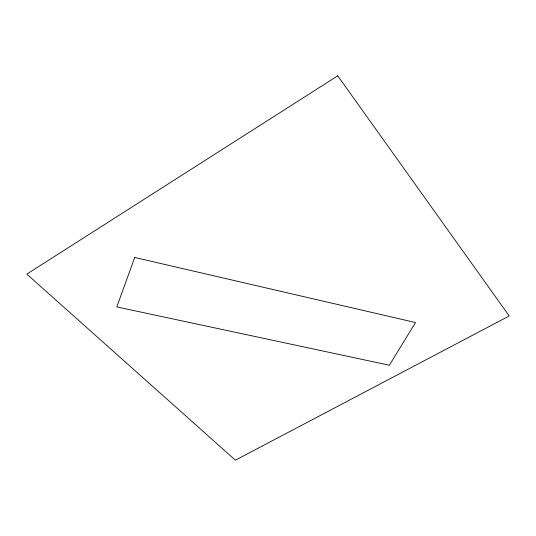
<?xml version="1.0" encoding="UTF-8"?>
<svg xmlns="http://www.w3.org/2000/svg" width="536" height="536" viewBox="0 0 536 536"><rect width="100%" height="100%" fill="white"/><g stroke="black" fill="none" stroke-linecap="round" stroke-linejoin="round"><path stroke-width="0.8" d="M134.724 257.474L116.794 306.934L389.357 365.224L415.534 322.551L134.724 257.474M337.74 75.811L26.8 274.124L235.425 460.19L509.2 315.959L337.74 75.811"/></g></svg>
